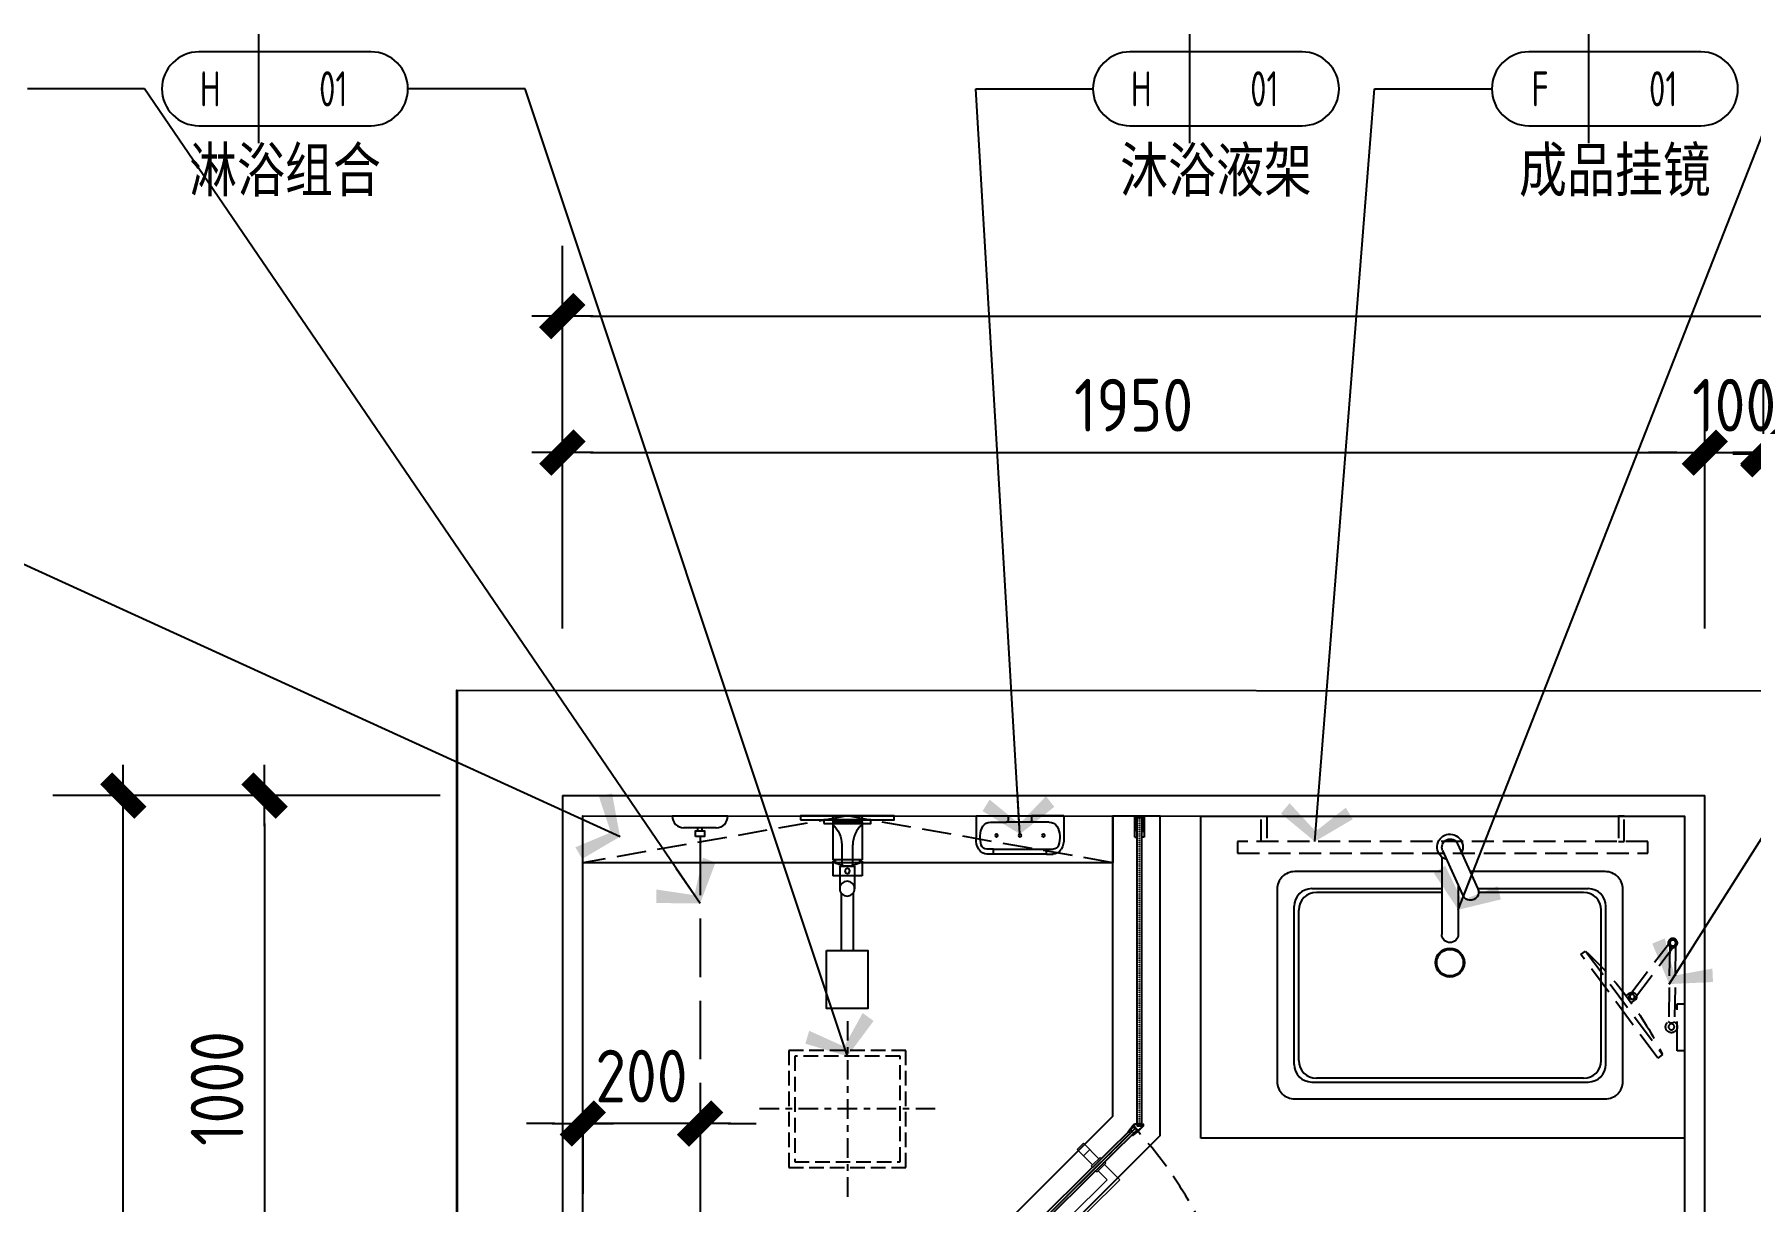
# Model space of a CAD drawing. Extents: x 220391 to 385981, y 332279 to 483868.
# Drawn here: x 222945 to 225875, y 473005 to 474998 of the extents above; entities that cross this region are included whole.
import ezdxf
from ezdxf.enums import TextEntityAlignment as Align

# ---------------------------------------------------------------- set-up
doc = ezdxf.new("R2010")
doc.units = 0
doc.header["$MEASUREMENT"] = 0
for name, pattern in [('60AJ$0$85B$0$95B家具布置$0$DASH', [0.35, 0.25, -0.1]), ('60AJ$0$85B$0$95B家具布置$0$HIDDEN2', [0.1875, 0.125, -0.0625]), ('60AJ$0$DASH', [0.35, 0.25, -0.1]), ('DASH', [0.35, 0.25, -0.1]), ('DOM-虚线', [0.35, 0.25, -0.1]), ('家具平面底图$0$DASH', [0.35, 0.25, -0.1]), ('家具平面底图$0$DOM-虚线', [0.35, 0.25, -0.1]), ('家具平面底图$0$DOM-门开启线', [0.666666, 0.333333, -0.111111, 0.111111, -0.111111])]:
    doc.linetypes.add(name, pattern=pattern)
for name, color, linetype in [('0-索引文字', 50, 'Continuous'), ('60AJ$0$95A家具布置$0$P-10-洁具_厨具-TIME', 1, 'Continuous'), ('95B-标准层-基本线图$0$A_WALL_BRIK_砌块墙_', 4, 'Continuous'), ('95B家具布置$0$P-完成面', 3, 'Continuous'), ('F-洁具-DOM', 1, 'Continuous'), ('墙体', 4, 'Continuous')]:
    doc.layers.add(name, color=color, linetype=linetype)
doc.layers.add('60AJ$0$85B$0$95B家具布置$0$95B家具布置$0$P-10-洁具、厨具-Time', color=1, linetype='Continuous', lineweight=0)
doc.styles.add('DOM-romans.shx', font='dim.shx')
doc.styles.add('st', font='', dxfattribs={"width": 0.7})
doc.styles.get('st').set_extended_font_data('SimSun')
doc.dimstyles.new('DOM_DIM_1 80', dxfattribs={"dimscale": 60, "dimtxt": 1.5, "dimasz": 0.8, "dimexe": 2, "dimexo": 1.5, "dimgap": 0.6, "dimtad": 1, "dimdec": 0, "dimrnd": 5, "dimzin": 12, "dimdsep": 46, "dimtxsty": 'DOM-romans.shx', "dimblk": 'DOM_Dimension_Tick', "dimcen": 0.125, "dimclrd": 44, "dimclre": 44, "dimclrt": 50, "dimadec": 0, "dimazin": 0, "dimtfac": 1, "dimtdec": 0, "dimtix": 1, "dimtmove": 2, "dimatfit": 3, "dimldrblk": 'DOM_Leader_Arrow', "dimfxl": 0, "dimtvp": 1, "dimtolj": 1, "dimtzin": 0, "dimarcsym": 0})

# ---------------------------------------------------------------- blocks, each defined once
blk = doc.blocks.new('60AJ$0$85B$0$95B家具布置$0$95B家具布置$0$A$C2E7C686D')
at = {"layer": '60AJ$0$85B$0$95B家具布置$0$95B家具布置$0$P-10-洁具、厨具-Time', "color": 8}
for p, q in [((0, 42.7), (9.6, 78.4)), ((24, 74.5), (14.5, 38.8)), ((14.5, 38.8), (0, 42.7)), ((18.4, 53.3), (3.9, 57.2))]:
    blk.add_line(p, q, dxfattribs=at)
for points in [[(312.5, 50), (22.8, 127.7), (13.2, 91.9)], [(27.7, 88.1), (10.3, 92.7), (9.5, 89.8), (12.4, 89)], [(12.4, 89), (26.9, 85.2), (29.8, 84.4), (30.6, 87.3), (27.7, 88.1)], [(27.7, 88.1), (33.4, 109.3), (294.2, 39.4), (288.5, 18.2)], [(24, 74.5), (6.7, 79.2), (7.4, 82.1), (10.3, 81.3)], [(10.3, 81.3), (24.8, 77.4), (27.7, 76.7), (26.9, 73.8), (24, 74.5)], [(312.5, 50), (303, 14.3)], [(299.3, 0.8), (281.9, 5.4), (282.7, 8.3), (285.6, 7.5)], [(303, 14.3), (285.6, 19), (284.8, 16.1), (287.7, 15.3)], [(285.6, 7.5), (300.1, 3.7), (303, 2.9), (302.2, 0), (299.3, 0.8)], [(287.7, 15.3), (302.2, 11.4), (305.1, 10.6), (305.9, 13.5), (303, 14.3)]]:
    blk.add_lwpolyline(points, dxfattribs=at)
blk = doc.blocks.new('60AJ$0$A$C4A033CC0')
h = blk.add_hatch()
h.set_pattern_fill('ANSI31', color=8, scale=0.1, style=0)
h.set_pattern_definition([(45, (-120.7083, -140.16728), (-0.2245064, 0.2245064), [])])
h.paths.add_polyline_path([(0.7, 21.5), (0.4, 21.8, -0.198912), (0.3, 21.9, 0.047105), (0.2, 12.2), (1, 12.2), (0.6, 12.6, -0.043439)])
h.paths.add_polyline_path([(8.5, 18), (8.1, 17.7), (10.9, 14.9, -0.214786), (11.4, 13.7, -0.00538), (11.3, 12.6), (11, 12.2), (11.8, 12.2, 0.007378), (11.9, 13.7, 0.212152), (11.3, 15.2)])
h = blk.add_hatch()
h.set_pattern_fill('ANSI31', color=8, scale=0.1, angle=45, style=0)
h.set_pattern_definition([(90, (-120.7083, -140.16728), (-0.3175, 1e-16), [])])
h.paths.add_polyline_path([(2.6, 24, 0.414214), (2.3, 24), (0.4, 22.1, 0.414214), (0.4, 21.8), (6.2, 16, 0.414214), (6.4, 16), (8.5, 18)])
h.paths.add_polyline_path([(8.1, 18), (6.3, 16.3), (0.6, 21.9), (2.4, 23.7)], flags=16)
blk.add_hatch(color=8).paths.add_polyline_path([(6.3, 16.3), (8.1, 18), (2.4, 23.7), (0.6, 21.9)])
h = blk.add_hatch()
h.set_pattern_fill('ANSI31', color=8, scale=0.1, style=0)
h.set_pattern_definition([(135, (107.76733, -196.20303), (0.2245064, 0.2245064), [])])
h.paths.add_polyline_path([(3.1, 4.6, -1), (3.3, 4.4), (2.3, 3.6), (2.1, 3.8)])
h = blk.add_hatch()
h.set_pattern_fill('ANSI31', color=8, scale=0.1, style=0)
h.set_pattern_definition([(45, (-95.8346, -196.20303), (-0.2245064, 0.2245064), [])])
h.paths.add_polyline_path([(8.8, 4.6, 1), (8.6, 4.4), (9.6, 3.6), (9.8, 3.8)])
for p, q in [((0.2, 12.2), (11.8, 12.2)), ((0.6, 12.6), (1, 12.2)), ((1.5, 11), (10.5, 11)), ((1.6, 9.5), (2, 9.5)), ((1.7, 9), (2, 9)), ((2.1, 5.3), (1.9, 5.1)), ((2, 9.5), (2, 9)), ((2.1, 3.8), (3.1, 4.6)), ((2.3, 3.6), (2.1, 3.8)), ((2.3, 3.6), (3.3, 4.4)), ((8.1, 17.7), (10.9, 14.9)), ((8.5, 18), (11.3, 15.2)), ((9.6, 3.6), (8.6, 4.4)), ((9.8, 3.8), (8.8, 4.6)), ((9.6, 3.6), (9.8, 3.8)), ((9.8, 5.3), (10, 5.1)), ((10, 9.5), (10, 9)), ((10, 9.5), (10.3, 9.5)), ((10, 9), (10.3, 9)), ((11.3, 12.6), (11, 12.2)), ((2.4, 0), (2.8, 0)), ((9.2, 0), (9.6, 0))]:
    blk.add_line(p, q)
blk.add_lwpolyline([(0.4, 21.8), (6.2, 16, 0.414214), (6.4, 16), (8.5, 18), (2.6, 24, 0.414214), (2.3, 24), (0.4, 22.1, 0.414214)], format="xyb", close=True)
blk.add_lwpolyline([(0.6, 21.9), (6.3, 16.3), (8.1, 18), (2.4, 23.7)], close=True)
for centre, radius, start, end in [((51.7, 16.3), 51.7, 173.8146, 184.6023), ((142.3, 23.6), 142.5, 184.5926, 189.262), ((51.7, 16.8), 51.2, 174.7723, 184.7215), ((142.3, 23.6), 141.3, 185.1199, 185.7307), ((2.4, 0.8), 0.8, 189.262, 270), ((142.3, 23.6), 141.3, 185.9344, 187.4593), ((142.2, 23.6), 141.5, 187.5321, 188.0592), ((142.3, 23.6), 141.3, 188.1401, 189.5693), ((2.8, 0.1), 0.1, 270, 9.5693), ((3.2, 4.5), 0.15, 310, 130), ((8.7, 4.5), 0.15, 50, 230), ((-130.3, 23.6), 141.3, 350.4307, 351.8599), ((9.2, 0.1), 0.1, 170.4307, 270), ((9.6, 0.8), 0.8, 270, 350.738), ((-130.3, 23.6), 141.3, 352.5407, 354.0656), ((-130.3, 23.6), 141.5, 351.9408, 352.4679), ((-130.3, 23.6), 141.3, 354.2693, 354.8801), ((-130.3, 23.6), 142.5, 350.738, 355.4074), ((9.8, 13.8), 1.6, 356.5114, 45), ((9.9, 13.8), 2, 357.0887, 45), ((-39.7, 16.8), 51.2, 355.2785, 356.5114), ((-39.8, 16.3), 51.7, 355.3977, 357.0887)]:
    blk.add_arc(centre, radius, start, end)
blk = doc.blocks.new('60AJ$0$A$C7BA021B8')
at = {"layer": '60AJ$0$95A家具布置$0$P-10-洁具_厨具-TIME', "linetype": '60AJ$0$DASH', "ltscale": 2, "xscale": -1.133413564875085, "yscale": 1.133413564875085, "zscale": 1.133413564875086, "rotation": 224.9999999999999}
blk.add_blockref('60AJ$0$A$C4A033CC0', (-16.5, 1.2), dxfattribs=at)
blk = doc.blocks.new('60AJ$0$W3')
for p, q in [((-11, -48), (-11, 41)), ((0, 21), (0, 38)), ((0, -17), (0, 17)), ((54, 34), (53, 22)), ((57, 33), (56, 22)), ((0, -38), (0, -21)), ((54, -34), (53, -22)), ((57, -33), (56, -22))]:
    blk.add_line(p, q)
for centre, radius, start, end in [((-95, 45), 2.56, 94.2785, 272.6799), ((24, -1543), 1595, 90.8677, 94.2785), ((-2, -1939), 1984, 90.3658, 92.6799), ((-14, 41), 3.6, 0, 90.3658), ((3, -175), 228, 72.5522, 90.685), ((4, 38), 3.6, 89.7637, 180), ((0, 19), 1.8, 269.9885, 90.0115), ((3, -175), 217, 86.9118, 89.7637), ((16, 41), 1.8, 176.2242, 356.6481), ((3, -175), 217, 76.6348, 85.9604), ((53, 34), 1.44, 357.0823, 76.6348), ((54, 22), 1.14, 177.0823, 351.3569), ((59, 33), 1.44, 74.9372, 171.3569), ((3, -175), 217, 73.899, 74.9372), ((69, 35), 6.63, 202.2816, 72.5522), ((-7, -48), 3.6, 180, 267.4615), ((3, 175), 228, 267.4615, 287.4478), ((0, -19), 1.8, 269.9975, 90), ((4, -38), 3.6, 180, 270.2363), ((3, 175), 217, 270.2363, 273.0882), ((16, -41), 1.8, 3.3519, 183.7758), ((3, 175), 217, 274.0396, 283.3652), ((54, -22), 1.14, 8.6431, 182.9177), ((53, -34), 1.44, 283.3652, 2.9177), ((59, -33), 1.44, 188.6431, 285.0628), ((3, 175), 217, 285.0628, 286.101), ((69, -35), 6.63, 287.4478, 157.7184)]:
    blk.add_arc(centre, radius, start, end)
blk = doc.blocks.new('60AJ$0$A$C689812E3')
at = {"layer": '60AJ$0$95A家具布置$0$P-10-洁具_厨具-TIME', "linetype": '60AJ$0$DASH', "ltscale": 2, "xscale": 0.125000000001819, "yscale": 0.125000000001819, "zscale": 0.125000000001819, "rotation": 315}
blk.add_blockref('60AJ$0$W3', (-6.7, 0.5), dxfattribs=at)
blk = doc.blocks.new('A$C41151D73')
at = {"color": 8}
for p, q in [((397.7, 932.4), (397.7, 968.4)), ((397.7, 968.4), (413.7, 968.4)), ((413.7, 968.4), (413.7, 932.4)), ((399.7, 942.4), (399.7, 966.4)), ((401.7, 942.4), (399.7, 942.4)), ((401.7, 965.4), (402.7, 966.4)), ((408.7, 966.4), (402.7, 966.4)), ((408.7, 966.4), (409.7, 965.4)), ((409.7, 942.4), (411.7, 942.4)), ((411.7, 966.4), (411.7, 942.4)), ((397.7, 932.4), (401.7, 932.4)), ((399.7, 934.4), (399.7, 934.4)), ((413.7, 932.4), (409.7, 932.4)), ((1369.9, 326.3), (1405.9, 326.3)), ((1369.9, 326.3), (1369.9, 322.3)), ((1371.9, 324.3), (1371.9, 324.3)), ((1379.9, 324.3), (1403.9, 324.3)), ((1379.9, 322.3), (1379.9, 324.3)), ((1405.9, 326.3), (1405.9, 310.3)), ((1369.9, 310.3), (1369.9, 314.3)), ((1405.9, 310.3), (1369.9, 310.3)), ((1379.9, 314.3), (1379.9, 312.3)), ((1403.9, 312.3), (1379.9, 312.3))]:
    blk.add_line(p, q, dxfattribs=at)
at = {"color": 1, "linetype": '60AJ$0$85B$0$95B家具布置$0$DASH', "ltscale": 0.25}
for p, q in [((405.7, 968.4), (405.7, 795.6)), ((872.6, 325.7), (415.9, 788.1)), ((881.2, 318.3), (1405.9, 318.3))]:
    blk.add_line(p, q, dxfattribs=at)
at = {"color": 8, "ltscale": 1000}
for p, q in [((399.7, 966.4), (411.7, 966.4)), ((1403.9, 324.3), (1403.9, 312.3))]:
    blk.add_line(p, q, dxfattribs=at)
at = {"color": 1}
for p, q in [((401.7, 796.6), (401.7, 965.4)), ((409.7, 965.4), (409.7, 796.6)), ((401.7, 796.6), (402.7, 795.6)), ((408.7, 795.6), (402.7, 795.6)), ((408.7, 795.6), (409.7, 796.6)), ((872.5, 325.8), (415.9, 788.1)), ((881.2, 321.3), (882.2, 322.3)), ((882.2, 322.3), (1402.9, 322.3)), ((881.2, 321.3), (881.2, 315.3)), ((881.2, 315.3), (882.2, 314.3)), ((882.2, 314.3), (1402.9, 314.3))]:
    blk.add_line(p, q, dxfattribs=at)
at = {"color": 8, "linetype": '60AJ$0$85B$0$95B家具布置$0$HIDDEN2'}
for p, q in [((1402.9, 322.3), (1403.9, 321.3)), ((1403.9, 315.3), (1402.9, 314.3)), ((1403.9, 315.3), (1403.9, 321.3))]:
    blk.add_line(p, q, dxfattribs=at)
at = {"color": 8, "linetype": 'DASH', "ltscale": 200}
blk.add_lwpolyline([(420.8, 787), (415.5, 789.9), (414.2, 789.4), (142, 193.3), (142.4, 191.9), (147.7, 189.1), (149.1, 189.5), (421.3, 785.7)], close=True, dxfattribs=at)
at = {"color": 1}
blk.add_lwpolyline([(413.9, 785.9), (418, 790.3), (419.4, 790.4), (874.6, 329.5), (874.7, 328.1), (870.6, 323.7), (869.2, 323.6), (414, 784.5)], close=True, dxfattribs=at)
at = {"color": 8, "linetype": 'DASH', "ltscale": 200}
blk.add_arc((402.6, 831.3), 690.3, 247.8549, 312.9117, dxfattribs=at)
at = {"color": 1}
for name, p in [('60AJ$0$A$C689812E3', (421.3, 788.5)), ('60AJ$0$A$C7BA021B8', (875.5, 328.3))]:
    blk.add_blockref(name, p, dxfattribs=at)
at = {"color": 1, "rotation": 149.6460364029913}
blk.add_blockref('60AJ$0$85B$0$95B家具布置$0$95B家具布置$0$A$C2E7C686D', (869, 450.7), dxfattribs=at)
blk = doc.blocks.new('家具平面底图$0$A$C3001446E')
at = {"color": 8, "linetype": '家具平面底图$0$DOM-门开启线', "ltscale": 100}
for p, q in [((-500, 150), (-500, -150)), ((-350, 0), (-650, 0))]:
    blk.add_line(p, q, dxfattribs=at)
at = {"color": 250}
for p, q in [((-131.9, 9.6), (-229.4, 9.6)), ((-85.6, 12.4), (-124.2, 12.4)), ((-85.6, -13.1), (-85.6, 12.4)), ((-85.6, -9.7), (-85.6, 9)), ((-85.6, 9), (-49.5, 9)), ((-131.9, -10.4), (-229.4, -10.4)), ((-85.6, -13.1), (-124.2, -13.1)), ((0, -25), (-5.9, -25))]:
    blk.add_line(p, q, dxfattribs=at)
for p, q in [((-102.2, 25, 0), (-102.2, -25, 0)), ((-77.2, 25, 0), (-102.2, 25, 0)), ((-74.7, 20.8, 0), (-79.9, 20.8, 0)), ((-77.2, 25, 0), (-77.2, 20.8, 0)), ((-13, 25, 0), (-74.7, 25, 0)), ((-77.2, -25, 0), (-102.2, -25, 0)), ((-74.7, -20.8, 0), (-79.9, -20.8, 0)), ((-77.2, -20.8, 0), (-77.2, -25, 0)), ((-13, -25, 0), (-74.7, -25, 0))]:
    blk.add_line(p, q)
at = {"color": 8}
blk.add_line((-74.7, 25, 0), (-74.7, -25, 0), dxfattribs=at)
at = {"linetype": '家具平面底图$0$DOM-虚线', "ltscale": 100}
blk.add_lwpolyline([(-600, -100), (-600, 100), (-400, 100), (-400, -100)], close=True, dxfattribs=at)
at = {"color": 8, "linetype": '家具平面底图$0$DOM-虚线', "ltscale": 100}
blk.add_lwpolyline([(-590, -90), (-590, 90), (-410, 90), (-410, -90)], close=True, dxfattribs=at)
for points in [[(-6.5, -80), (-6.5, 80), (0, 80), (0, -80)], [(-13, -40), (-13, 40), (-6.5, 40), (-6.5, -40)]]:
    blk.add_lwpolyline(points, close=True)
at = {"color": 250}
for points in [[(-229.4, -35.4), (-229.4, 34.6), (-328.7, 34.6), (-328.7, -35.4)], [(0, -25), (-9.8, -25), (-9.8, 25), (0, 25)]]:
    blk.add_lwpolyline(points, close=True, dxfattribs=at)
for points in [[(-9.8, 25), (-14.6, 25, -0.211273), (-49.5, 9, -0.201002)], [(-9.8, -25), (-14.6, -25, 0.210081), (-49.1, -9.7), (-85.6, -9.7)]]:
    blk.add_lwpolyline(points, format="xyb", dxfattribs=at)
blk.add_circle((-124, -0.4), 12.7, dxfattribs=at)
at = {"color": 8}
blk.add_circle((-93.8, 0), 4.17, dxfattribs=at)
blk.add_arc((-43.8, 0, 0), 41.7, 143.1301, 216.8699, dxfattribs=at)
blk = doc.blocks.new('A$C8fb8f0d9')
at = {"layer": 'F-洁具-DOM', "color": 8, "linetype": 'DOM-虚线', "ltscale": 150}
blk.add_line((-300, 0), (300, 0), dxfattribs=at)
for points in [[(-310, 0), (-300, 0), (-300, -43.5), (-310, -43.5)], [(310, 0), (300, 0), (300, -43.5), (310, -43.5)], [(-350, -43.5), (-350, -63.5), (350, -63.5), (350, -43.5)]]:
    blk.add_lwpolyline(points, close=True, dxfattribs=at)
blk = doc.blocks.new('DOM_Dimension_Tick')
at = {"color": 0, "linetype": 'ByBlock'}
for p, q in [((-1.091, 0), (0, 0)), ((0, 0), (1.091, 0))]:
    blk.add_line(p, q, dxfattribs=at)
at = {"color": 0, "linetype": 'Continuous', "const_width": 0.608}
blk.add_lwpolyline([(-0.61, -0.61), (0.61, 0.61)], dxfattribs=at)
blk = doc.blocks.new('*D561')
at = {"color": 44, "lineweight": -2, "transparency": 16777216}
for p, q in [((223833.5, 473138.8), (223785.5, 473138.8)), ((223881.5, 473161), (223881.5, 473018.8)), ((224081.5, 473138.8), (223881.5, 473138.8)), ((224081.5, 473161), (224081.5, 473018.8)), ((224129.5, 473138.8), (224177.5, 473138.8))]:
    blk.add_line(p, q, dxfattribs=at)
at = {"layer": 'Defpoints', "color": 0, "transparency": 16777216}
for p in [(223881.5, 473251), (224081.5, 473251), (223881.5, 473138.8)]:
    blk.add_point(p, dxfattribs=at)
at = {"color": 44, "lineweight": -2, "transparency": 16777216, "xscale": 48, "yscale": 48, "zscale": 48}
blk.add_blockref('DOM_Dimension_Tick', (223881.5, 473138.8), dxfattribs=at)
at = {"color": 44, "lineweight": -2, "transparency": 16777216, "xscale": 48, "yscale": 48, "zscale": 48, "rotation": 180}
blk.add_blockref('DOM_Dimension_Tick', (224081.5, 473138.8), dxfattribs=at)
at = {"color": 50, "transparency": 16777216, "insert": (223981.5, 473219.8), "char_height": 90, "attachment_point": 5, "style": 'DOM-romans.shx'}
blk.add_mtext('\\A1;200', dxfattribs=at)
blk = doc.blocks.new('DOM_Leader_Arrow')
at = {"color": 0, "linetype": 'ByBlock'}
blk.add_line((0, 0), (-1.5, 0), dxfattribs=at)
for points in [[(-1.288, 1.003), (-0.895, 1.278), (-0.36, 0), (0, 0)], [(-1.288, -1.003), (-0.895, -1.278), (-0.36, 0), (0, 0)]]:
    blk.add_solid(points, dxfattribs=at)
blk = doc.blocks.new('*D562')
at = {"color": 44, "lineweight": -2, "transparency": 16777216}
for p, q in [((223846.5, 473983.8), (223846.5, 474403.8)), ((225796.5, 473983.8), (225796.5, 474403.8)), ((223894.5, 474283.8), (225748.5, 474283.8))]:
    blk.add_line(p, q, dxfattribs=at)
at = {"layer": 'Defpoints', "color": 0, "transparency": 16777216}
for p in [(225796.5, 474283.8), (223846.5, 473698.6), (225796.5, 473698.6)]:
    blk.add_point(p, dxfattribs=at)
at = {"color": 44, "lineweight": -2, "transparency": 16777216, "xscale": 48, "yscale": 48, "zscale": 48, "rotation": 180}
blk.add_blockref('DOM_Dimension_Tick', (223846.5, 474283.8), dxfattribs=at)
at = {"color": 44, "lineweight": -2, "transparency": 16777216, "xscale": 48, "yscale": 48, "zscale": 48}
blk.add_blockref('DOM_Dimension_Tick', (225796.5, 474283.8), dxfattribs=at)
at = {"color": 50, "transparency": 16777216, "insert": (224821.5, 474364.8), "char_height": 90, "attachment_point": 5, "style": 'DOM-romans.shx'}
blk.add_mtext('\\A1;1950', dxfattribs=at)
blk = doc.blocks.new('*D563')
at = {"color": 44, "lineweight": -2, "transparency": 16777216}
for p, q in [((225796.5, 473983.8), (225796.5, 474403.8)), ((225896.5, 473983.8), (225896.5, 474403.8)), ((225748.5, 474283.8), (225700.5, 474283.8)), ((225796.5, 474283.8), (225896.5, 474283.8)), ((225944.5, 474283.8), (225992.5, 474283.8))]:
    blk.add_line(p, q, dxfattribs=at)
at = {"layer": 'Defpoints', "color": 0, "transparency": 16777216}
for p in [(225896.5, 474283.8), (225796.5, 473698.6), (225896.5, 473698.6)]:
    blk.add_point(p, dxfattribs=at)
at = {"color": 44, "lineweight": -2, "transparency": 16777216, "xscale": 48, "yscale": 48, "zscale": 48}
blk.add_blockref('DOM_Dimension_Tick', (225796.5, 474283.8), dxfattribs=at)
at = {"color": 44, "lineweight": -2, "transparency": 16777216, "xscale": 48, "yscale": 48, "zscale": 48, "rotation": 180}
blk.add_blockref('DOM_Dimension_Tick', (225896.5, 474283.8), dxfattribs=at)
at = {"color": 50, "transparency": 16777216, "insert": (225846.5, 474364.8), "char_height": 90, "attachment_point": 5, "style": 'DOM-romans.shx'}
blk.add_mtext('\\A1;100', dxfattribs=at)
blk = doc.blocks.new('*D564')
at = {"color": 44, "lineweight": -2, "transparency": 16777216}
for p, q in [((225896.5, 473981), (225896.5, 474401)), ((226349, 473981), (226349, 474401)), ((225944.5, 474281), (226301, 474281))]:
    blk.add_line(p, q, dxfattribs=at)
at = {"layer": 'Defpoints', "color": 0, "transparency": 16777216}
for p in [(226349, 474281), (225896.5, 473698.6), (226349, 473645.9)]:
    blk.add_point(p, dxfattribs=at)
at = {"color": 44, "lineweight": -2, "transparency": 16777216, "xscale": 48, "yscale": 48, "zscale": 48, "rotation": 180}
blk.add_blockref('DOM_Dimension_Tick', (225896.5, 474281), dxfattribs=at)
at = {"color": 44, "lineweight": -2, "transparency": 16777216, "xscale": 48, "yscale": 48, "zscale": 48}
blk.add_blockref('DOM_Dimension_Tick', (226349, 474281), dxfattribs=at)
at = {"color": 50, "transparency": 16777216, "insert": (226122.7, 474362), "char_height": 90, "attachment_point": 5, "style": 'DOM-romans.shx'}
blk.add_mtext('\\A1;450', dxfattribs=at)
blk = doc.blocks.new('*D568')
at = {"color": 44, "lineweight": -2, "transparency": 16777216}
for p, q in [((223638.2, 473698.6), (223218.2, 473698.6)), ((223338.2, 473650.6), (223338.2, 472746.6)), ((223638.2, 472698.6), (223218.2, 472698.6))]:
    blk.add_line(p, q, dxfattribs=at)
at = {"layer": 'Defpoints', "color": 0, "transparency": 16777216}
for p in [(223846.5, 473698.6), (223338.2, 472698.6), (223846.5, 472698.6)]:
    blk.add_point(p, dxfattribs=at)
at = {"color": 44, "lineweight": -2, "transparency": 16777216, "xscale": 48, "yscale": 48, "zscale": 48}
for p, rotation in [((223338.2, 473698.6), 90), ((223338.2, 472698.6), 270)]:
    blk.add_blockref('DOM_Dimension_Tick', p, dxfattribs=dict(at, rotation=rotation))
at = {"color": 50, "transparency": 16777216, "insert": (223257.2, 473198.6), "char_height": 90, "attachment_point": 5, "rotation": 90, "style": 'DOM-romans.shx'}
blk.add_mtext('\\A1;1000', dxfattribs=at)
blk = doc.blocks.new('*D572')
at = {"color": 44, "lineweight": -2, "transparency": 16777216}
for p, q in [((223397.1, 473698.6), (222977.1, 473698.6)), ((223097.1, 470496.5), (223097.1, 473650.6)), ((223397.1, 470448.5), (222977.1, 470448.5))]:
    blk.add_line(p, q, dxfattribs=at)
at = {"layer": 'Defpoints', "color": 0, "transparency": 16777216}
for p in [(223097.1, 473698.6), (223846.5, 473698.6), (224106.5, 470448.5)]:
    blk.add_point(p, dxfattribs=at)
at = {"color": 44, "lineweight": -2, "transparency": 16777216, "xscale": 48, "yscale": 48, "zscale": 48}
for p, rotation in [((223097.1, 473698.6), 90), ((223097.1, 470448.5), 270)]:
    blk.add_blockref('DOM_Dimension_Tick', p, dxfattribs=dict(at, rotation=rotation))
at = {"color": 50, "transparency": 16777216, "insert": (223016.1, 472073.6), "char_height": 90, "attachment_point": 5, "rotation": 90, "style": 'DOM-romans.shx'}
blk.add_mtext('\\A1;3250', dxfattribs=at)
blk = doc.blocks.new('*D576')
at = {"color": 44, "lineweight": -2, "transparency": 16777216}
for p, q in [((223846.5, 474216.9), (223846.5, 474636.9)), ((228944.7, 474216.9), (228944.7, 474636.9)), ((223894.5, 474516.9), (228896.7, 474516.9))]:
    blk.add_line(p, q, dxfattribs=at)
at = {"layer": 'Defpoints', "color": 0, "transparency": 16777216}
for p in [(228944.7, 474516.9), (223846.5, 474032.7), (228944.7, 474032.7)]:
    blk.add_point(p, dxfattribs=at)
at = {"color": 44, "lineweight": -2, "transparency": 16777216, "xscale": 48, "yscale": 48, "zscale": 48, "rotation": 180}
blk.add_blockref('DOM_Dimension_Tick', (223846.5, 474516.9), dxfattribs=at)
at = {"color": 44, "lineweight": -2, "transparency": 16777216, "xscale": 48, "yscale": 48, "zscale": 48}
blk.add_blockref('DOM_Dimension_Tick', (228944.7, 474516.9), dxfattribs=at)
at = {"color": 50, "transparency": 16777216, "insert": (226395.6, 474597.9), "char_height": 90, "attachment_point": 5, "style": 'DOM-romans.shx'}
blk.add_mtext('\\A1;5100', dxfattribs=at)
blk = doc.blocks.new('家具平面底图$0$A$C271434D2')
for p, q in [((75, 0), (-75, 0)), ((-75, 0), (-20, 0)), ((-75, 0), (-75, -38.8)), ((75, 0), (20, 0)), ((75, 0), (75, -38.8)), ((-45.1, -65), (-56.6, -65)), ((-45.1, -65), (45.1, -65)), ((45.1, -65), (56.6, -65))]:
    blk.add_line(p, q)
at = {"color": 8}
for p, q in [((-50.1, -10.4), (-22.9, -10.4)), ((-22.9, -10.4), (22.9, -10.4)), ((-20, 0), (-20, -7.5)), ((20, 0), (20, -7.5)), ((50.1, -10.4), (22.9, -10.4)), ((-45.1, -56.7), (-56.7, -56.7)), ((-45.1, -65), (-45.1, -56.7)), ((45.1, -56.7), (-45.1, -56.7)), ((45.1, -65), (45.1, -56.7)), ((45.1, -56.7), (56.7, -56.7))]:
    blk.add_line(p, q, dxfattribs=at)
for centre in [(-40, -33.5), (0, -33.5), (40, -33.5)]:
    blk.add_circle(centre, 2.5, dxfattribs=at)
for centre, radius, start, end in [((-35.7, -34.3), 32.2, 148.4973, 179.159), ((-49.6, -27), 16.6, 91.8932, 144.9415), ((-22.9, -7.5), 2.95, 270, 0), ((22.9, -7.5), 2.95, 180, 270), ((49.6, -27), 16.6, 35.0585, 88.1068), ((35.7, -34.3), 32.2, 0.841, 31.5027), ((-22.3, -36.6), 45.6, 176.4902, 196.8871), ((-56.5, -46.7), 9.98, 198.5079, 269.357), ((56.5, -46.7), 9.98, 270.643, 341.4921), ((22.3, -36.6), 45.6, 343.1129, 3.5098)]:
    blk.add_arc(centre, radius, start, end, dxfattribs=at)
for centre, radius, start, end in [((-40.3, -39.7), 34.7, 178.5178, 209.9151), ((-56.2, -48.5), 16.5, 211.2187, 271.3515), ((56.2, -48.5), 16.5, 268.6485, 328.7813), ((40.3, -39.7), 34.7, 330.0849, 1.4822)]:
    blk.add_arc(centre, radius, start, end)
blk = doc.blocks.new('家具平面底图$0$A$C358C41F5')
at = {"color": 8, "linetype": '家具平面底图$0$DASH', "ltscale": 200}
for p, q in [((-24.9, -138), (-26.8, -9.4)), ((-14.9, -137.6), (-16.8, -9.3)), ((-99.4, -53.7), (-93.4, -58.2)), ((-93, -55.2), (-27.3, -142.1)), ((-90.5, -41.6), (-84.4, -46.1)), ((-85, -49.2), (-19.5, -136))]:
    blk.add_line(p, q, dxfattribs=at)
for points in [[(-168.6, -129.9), (-37.3, 46.5), (-45.3, 52.5), (-176.6, -124)], [(-12, -40), (0, -40), (0, 40), (-12, 40)]]:
    blk.add_lwpolyline(points, close=True, dxfattribs=at)
for centre, radius in [((-22, -0.7), 5), ((-89, -52.2), 4), ((-19.7, -143.8), 7.85), ((-19.7, -143.8), 5)]:
    blk.add_circle(centre, radius, dxfattribs=at)
for centre, radius, start, end in [((-579.8, 312.6), 604.1, 312.896, 333.7833), ((-22, -0.7), 10, 300.8723, 240.8723), ((-21.8, -13.6), 6.6, 41.6275, 140.117), ((-89, -52.2), 5, 37.0519, 217.0519), ((-88.9, -52.1), 7.5, 233.3397, 53.3397)]:
    blk.add_arc(centre, radius, start, end, dxfattribs=at)
blk = doc.blocks.new('A$Cfe736607')
at = {"color": 8, "ltscale": 0.5}
for p, q in [((-12.9, 5.4), (-47.6, -71.3)), ((12.6, -6.1), (-22.1, -82.8)), ((14, -17), (14, -149.1)), ((-14, -64.9), (-14, -149.1))]:
    blk.add_line(p, q, dxfattribs=at)
for centre, radius, start, end in [((0, 0), 22, 285.1898, 206.1474), ((-0.2, -0.3), 14, 335.6686, 155.6686), ((-34.8, -77), 14, 155.6686, 335.6686), ((0, -149.1), 14, 180, 0)]:
    blk.add_arc(centre, radius, start, end, dxfattribs=at)
blk = doc.blocks.new('ehrhrhhhh')
at = {"color": 8}
for p, q in [((227758.9, 472322), (227980.9, 472322)), ((227980.9, 472315.5), (227766.9, 472315.5)), ((228042.4, 472322), (228230.9, 472322)), ((228222.9, 472315.5), (228043.7, 472315.5)), ((227728.9, 472022), (227728.9, 472292)), ((227736.9, 472028.5), (227736.9, 472285.5)), ((228252.9, 472028.5), (228252.9, 472285.5)), ((228260.9, 472022), (228260.9, 472292)), ((228260.9, 472022), (228260.9, 472249.5)), ((227758.9, 471992), (228230.9, 471992)), ((228222.9, 471998.5), (227766.9, 471998.5))]:
    blk.add_line(p, q, dxfattribs=at)
at = {"color": 1}
blk.add_lwpolyline([(227569.9, 471895.9), (227569.9, 472445.9), (228394.9, 472445.9), (228394.9, 471895.9)], close=True, dxfattribs=at)
blk.add_lwpolyline([(227980.9, 472351), (227729.9, 472351, 0.414214), (227699.9, 472321), (227699.9, 471993, 0.414214), (227729.9, 471963), (228259.9, 471963, 0.414214), (228289.9, 471993), (228289.9, 472321, 0.414214), (228259.9, 472351), (228029.3, 472351)], format="xyb", dxfattribs=at)
at = {"color": 8}
for radius in [24.7, 22.7]:
    blk.add_circle((227994.9, 472195.7), radius, dxfattribs=at)
for centre, start, end in [((227758.9, 472292), 90, 180), ((227766.9, 472285.5), 90, 180), ((228222.9, 472285.5), 0, 90), ((228230.9, 472292), 0, 90), ((227758.9, 472022), 180, 270), ((227766.9, 472028.5), 180, 270), ((228222.9, 472028.5), 270, 0), ((228230.9, 472022), 270, 0)]:
    blk.add_arc(centre, 30, start, end, dxfattribs=at)
at = {"color": 4, "xscale": -1}
blk.add_blockref('A$Cfe736607', (227994.9, 472393), dxfattribs=at)
blk = doc.blocks.new('DOM-立面家具标注符号-002')
blk.add_line((0, 3.1), (0, -3.1))
at = {"color": 150}
blk.add_lwpolyline([(-3.4, 2.1, 1), (-3.4, -2.1), (6.4, -2.1, 1), (6.4, 2.1)], format="xyb", close=True, dxfattribs=at)
at = {"style": 'st', "width": 0.8, "flags": 4}
blk.add_attdef('ITEM6', text='', height=2.5, dxfattribs=at).set_placement((-6, 0), align=Align.MIDDLE_RIGHT)
at = {"style": 'DOM-romans.shx', "width": 0.8}
for tag, flags, p in [('NUM1', 12, (-2.75, 0)), ('NUM2', 4, (4.25, 0)), ('NUM4', 4, (1.5, -4.6)), ('NUM5', 4, (1.5, -7.6))]:
    blk.add_attdef(tag, text='', height=2, dxfattribs=dict(at, flags=flags)).set_placement(p, align=Align.MIDDLE)
at = {"style": 'st', "width": 0.8, "flags": 4}
blk.add_attdef('NUM3', text='', height=2.5, dxfattribs=at).set_placement((9, 0), align=Align.MIDDLE_LEFT)
blk.add_attdef('NUM7', text='', height=2.5, dxfattribs=at).set_placement((1.5, -10.85), align=Align.MIDDLE_CENTER)

msp = doc.modelspace()

# ---------------------------------------------------------------- linework, layer by layer
at = {"color": 1}
msp.add_line((224129, 473663.5), (224034, 473663.5), dxfattribs=at)
msp.add_lwpolyline([(224786, 473663.9), (224786, 473583.9), (223881.5, 473583.9), (223881.5, 473663.4)], close=True, dxfattribs=at)
at = {"color": 8}
msp.add_lwpolyline([(224181.5, 472628.4), (224181.5, 472708.4), (224343.5, 472708.6), (224786, 473151.2), (224786, 473663.7), (224866, 473663.7), (224866, 473118), (224376.7, 472628.6), (224281.1, 472628.6)], dxfattribs=at)
at = {"layer": '95B-标准层-基本线图$0$A_WALL_BRIK_砌块墙_'}
for p, q in [((223846.5, 473698.6), (225796.5, 473698.6)), ((223846.5, 473698.6), (224046.5, 473698.6)), ((223846.5, 473698.6), (223846.5, 471748.6)), ((225796.5, 471748.6), (225796.5, 473698.6))]:
    msp.add_line(p, q, dxfattribs=at)
at = {"layer": '95B家具布置$0$P-完成面', "ltscale": 1000}
msp.add_lwpolyline([(224946.5, 471783.6), (224181.5, 471783.6), (224181.5, 472733.6), (223881.5, 472733.6), (223881.5, 473663.7), (225761.5, 473663.6), (225761.5, 471783.6)], dxfattribs=at)
at = {"layer": 'F-洁具-DOM'}
for p, q in [((224109, 473643.5), (224054, 473643.5)), ((224078, 473638.5), (224078, 473643.5)), ((224085, 473638.5), (224085, 473643.5))]:
    msp.add_line(p, q, dxfattribs=at)
at = {"layer": 'F-洁具-DOM', "color": 8, "linetype": 'DASH', "ltscale": 400}
msp.add_line((224081.5, 473628.5), (224081.5, 472751), dxfattribs=at)
at = {"layer": 'F-洁具-DOM', "color": 8, "linetype": 'DASH', "ltscale": 200}
msp.add_lwpolyline([(224786, 473583.9), (224333.4, 473663.7), (223881.5, 473583.9)], dxfattribs=at)
at = {"layer": 'F-洁具-DOM'}
msp.add_lwpolyline([(224074, 473628.5), (224074, 473638.5), (224089, 473638.5), (224089, 473628.5)], close=True, dxfattribs=at)
for centre, start, end in [((224054, 473663.5), 180, 270), ((224109, 473663.5), 270, 0)]:
    msp.add_arc(centre, 20, start, end, dxfattribs=at)
at = {"layer": '墙体'}
msp.add_line((223666.7, 473878.7), (223666.7, 471408.6), dxfattribs=at)
msp.add_lwpolyline([(223666.5, 471408.6), (223666.5, 473878.6), (229124.7, 473875.9)], dxfattribs=at)

# ---------------------------------------------------------------- block references
at = {"color": 7, "true_color": 0xffffff, "rotation": 90.00000000000001}
msp.add_blockref('A$C41151D73', (225149.9, 472257.7), dxfattribs=at)
at = {"color": 4}
for name, p in [('ehrhrhhhh', (-2633.4, 1217.7)), ('A$C8fb8f0d9', (225349, 473663.6))]:
    msp.add_blockref(name, p, dxfattribs=at)
at = {"layer": '0-索引文字'}
ref = msp.add_blockref('DOM-立面家具标注符号-002', (223328, 474904.7), dxfattribs=dict(at, xscale=30, yscale=30, zscale=30))
ref.add_attrib('NUM1', 'H', dxfattribs={"layer": '0', "height": 60, "style": 'DOM-romans.shx', "width": 0.8}).set_placement((223245.5, 474904.7), align=Align.MIDDLE)
ref.add_attrib('NUM2', '01', dxfattribs={"layer": '0', "height": 60, "style": 'DOM-romans.shx', "width": 0.8}).set_placement((223455.5, 474904.7), align=Align.MIDDLE)
ref.add_attrib('NUM7', '淋浴组合', dxfattribs={"layer": '0', "height": 75, "style": 'st', "width": 0.8}).set_placement((223373, 474766.7), align=Align.MIDDLE_CENTER)
ref = msp.add_blockref('DOM-立面家具标注符号-002', (224917.1, 474904.7), dxfattribs=dict(at, xscale=30, yscale=30, zscale=30))
ref.add_attrib('NUM1', 'H', dxfattribs={"layer": '0', "height": 60, "style": 'DOM-romans.shx', "width": 0.8}).set_placement((224834.6, 474904.7), align=Align.MIDDLE)
ref.add_attrib('NUM2', '01', dxfattribs={"layer": '0', "height": 60, "style": 'DOM-romans.shx', "width": 0.8}).set_placement((225044.6, 474904.7), align=Align.MIDDLE)
ref.add_attrib('NUM7', '沐浴液架', dxfattribs={"layer": '0', "height": 75, "style": 'st', "width": 0.8}).set_placement((224962.1, 474766.7), align=Align.MIDDLE_CENTER)
ref = msp.add_blockref('DOM-立面家具标注符号-002', (225597.9, 474904.7), dxfattribs=dict(at, xscale=30, yscale=30, zscale=30))
ref.add_attrib('NUM1', 'F', dxfattribs={"layer": '0', "height": 60, "style": 'DOM-romans.shx', "width": 0.8}).set_placement((225515.4, 474904.7), align=Align.MIDDLE)
ref.add_attrib('NUM2', '01', dxfattribs={"layer": '0', "height": 60, "style": 'DOM-romans.shx', "width": 0.8}).set_placement((225725.4, 474904.7), align=Align.MIDDLE)
ref.add_attrib('NUM7', '成品挂镜', dxfattribs={"layer": '0', "height": 75, "style": 'st', "width": 0.8}).set_placement((225642.9, 474766.7), align=Align.MIDDLE_CENTER)
at = {"layer": 'F-洁具-DOM', "xscale": -1}
for name, p, rotation in [('家具平面底图$0$A$C3001446E', (224333, 473663.7), 270), ('家具平面底图$0$A$C271434D2', (224627.5, 473663.8), 359.9999999999903), ('家具平面底图$0$A$C358C41F5', (225761.5, 473303.1), 180)]:
    msp.add_blockref(name, p, dxfattribs=dict(at, rotation=rotation))

# ---------------------------------------------------------------- dimensions: what is measured, and where the dimension line sits
at = {"color": 4}
for base, p1, p2, picture, middle in [((228944.7, 474516.9), (223846.5, 474032.7), (228944.7, 474032.7), '*D576', (226395.6, 474597.9)), ((225796.5, 474283.8), (223846.5, 473698.6), (225796.5, 473698.6), '*D562', (224821.5, 474364.8)), ((225896.5, 474283.8), (225796.5, 473698.6), (225896.5, 473698.6), '*D563', (225846.5, 474364.8)), ((226348.9823, 474281.0231), (225896.5018, 473698.613), (226348.9823, 473645.8674), '*D564', (226122.742, 474362.0231)), ((223881.5, 473138.8), (224081.5, 473251), (223881.5, 473251), '*D561', (223981.5, 473219.8))]:
    dim = msp.add_linear_dim(base=base, p1=p1, p2=p2, dimstyle='DOM_DIM_1 80', dxfattribs=at)
    dim.commit()
    dim.dimension.update_dxf_attribs({"geometry": picture, "text_midpoint": middle})
for base, p1, p2, picture, middle in [((223097.1, 473698.6), (224106.5, 470448.5), (223846.5, 473698.6), '*D572', (223016.1, 472073.6)), ((223338.2, 472698.6), (223846.5, 473698.6), (223846.5, 472698.6), '*D568', (223257.2, 473198.6))]:
    dim = msp.add_linear_dim(base=base, p1=p1, p2=p2, angle=90, dimstyle='DOM_DIM_1 80', dxfattribs=at)
    dim.commit()
    dim.dimension.update_dxf_attribs({"geometry": picture, "text_midpoint": middle})

# ---------------------------------------------------------------- leaders
for points in [[(224081.5, 473514.3), (223133.5, 474904.7), (222933.5, 474904.7)], [(224333, 473253.7), (223783, 474904.7), (223583, 474904.7)], [(224627.5, 473632.8), (224552.1, 474904.7), (224752.1, 474904.7)], [(225130.8, 473620.1), (225232.9, 474904.7), (225432.9, 474904.7)], [(225375.5, 473503.7), (225925.8, 474904.7), (226125.8, 474904.7)], [(225735.6, 473376.8), (226703.2, 474904.7), (226903.2, 474904.7)], [(225731.5, 472831.3), (228194.9, 474904.7), (228394.9, 474904.7)], [(223944.9, 473628.4), (222794.7, 474153.6), (222494.7, 474153.6)]]:
    msp.add_leader(points, dimstyle='DOM_DIM_1 80', override={"dimgap": 0.6, "dimtad": 0}, dxfattribs=at)

doc.saveas('drawing.dxf')
